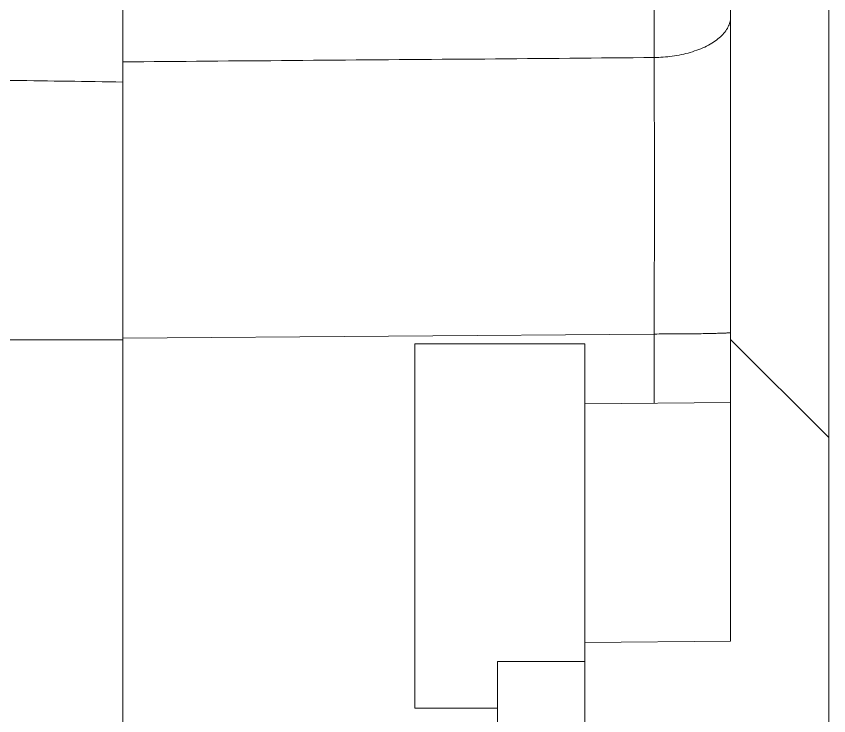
# Model space of a CAD drawing. Header units: inches. Extents: x 0 to 40, y 35.9 to 64.1.
# Drawn here: x 13.003 to 14.129, y 47.419 to 48.388 of the extents above; entities that cross this region are included whole.
import ezdxf

# ---------------------------------------------------------------- set-up
doc = ezdxf.new("R2010")
doc.units = ezdxf.units.IN
doc.header["$MEASUREMENT"] = 0
doc.layers.add('1', color=7, linetype='Continuous')
doc.layers.add('2', color=7, linetype='Continuous')

# ---------------------------------------------------------------- blocks, each defined once
blk = doc.blocks.new('block 231')
at = {"layer": '1', "color": 43, "lineweight": 18, "true_color": 0xccb266}
blk.add_lwpolyline([(13.1508, 47.9425), (13.1508, 48.325)], dxfattribs=at)
blk = doc.blocks.new('block 232')
at = {"layer": '1', "color": 143, "lineweight": 18, "true_color": 0x66b2cc}
blk.add_lwpolyline([(13.5557, 47.9344), (13.5557, 47.4296)], dxfattribs=at)
blk = doc.blocks.new('block 265')
at = {"layer": '1', "color": 43, "lineweight": 18, "true_color": 0xccb266}
blk.add_lwpolyline([(13.9932, 53.1251), (13.9932, 47.5223)], dxfattribs=at)
blk = doc.blocks.new('block 266')
at = {"layer": '1', "color": 43, "lineweight": 18, "true_color": 0xccb266}
blk.add_lwpolyline([(13.7913, 47.5205), (13.9932, 47.5223)], dxfattribs=at)
blk = doc.blocks.new('block 267')
at = {"layer": '1', "color": 43, "lineweight": 18, "true_color": 0xccb266}
blk.add_lwpolyline([(13.7913, 47.5205), (13.7913, 47.2182)], dxfattribs=at)
blk = doc.blocks.new('block 275')
at = {"layer": '1', "color": 43, "lineweight": 18, "true_color": 0xccb266}
blk.add_lwpolyline([(14.1291, 49.5955), (14.1291, 47.3076)], dxfattribs=at)
blk = doc.blocks.new('block 309')
at = {"layer": '1', "color": 143, "lineweight": 18, "true_color": 0x66b2cc}
blk.add_lwpolyline([(13.5557, 47.4296), (13.6702, 47.4296)], dxfattribs=at)
blk = doc.blocks.new('block 310')
at = {"layer": '1', "color": 143, "lineweight": 18, "true_color": 0x66b2cc}
blk.add_lwpolyline([(13.7913, 47.9344), (13.5557, 47.9344)], dxfattribs=at)
blk = doc.blocks.new('block 312')
at = {"layer": '1', "color": 43, "lineweight": 18, "true_color": 0xccb266}
blk.add_lwpolyline([(13.9932, 47.8532), (13.7913, 47.8515)], dxfattribs=at)
blk = doc.blocks.new('block 327')
at = {"layer": '1', "color": 143, "lineweight": 18, "true_color": 0x66b2cc}
blk.add_lwpolyline([(13.6702, 47.4942), (13.6702, 47.3932)], dxfattribs=at)
blk = doc.blocks.new('block 328')
at = {"layer": '1', "color": 143, "lineweight": 18, "true_color": 0x66b2cc}
blk.add_lwpolyline([(13.7913, 47.4942), (13.6702, 47.4942)], dxfattribs=at)
blk = doc.blocks.new('block 329')
at = {"layer": '1', "color": 143, "lineweight": 18, "true_color": 0x66b2cc}
blk.add_lwpolyline([(13.7913, 47.4942), (13.7913, 47.2249)], dxfattribs=at)
blk = doc.blocks.new('block 377')
at = {"layer": '1', "color": 143, "lineweight": 18, "true_color": 0x66b2cc}
blk.add_lwpolyline([(13.7913, 47.9344), (13.7913, 47.5205)], dxfattribs=at)
blk = doc.blocks.new('block 382')
at = {"layer": '1', "color": 43, "lineweight": 18, "true_color": 0xccb266}
blk.add_lwpolyline([(13.1508, 47.9425), (13.1508, 47.2584)], dxfattribs=at)
blk = doc.blocks.new('block 398')
at = {"layer": '1', "color": 43, "lineweight": 18, "true_color": 0xccb266}
blk.add_lwpolyline([(13.8874, 48.3312), (13.8874, 48.5221)], dxfattribs=at)
blk = doc.blocks.new('block 400')
at = {"layer": '1', "color": 43, "lineweight": 18, "true_color": 0xccb266}
blk.add_lwpolyline([(13.8874, 47.948), (13.1508, 47.9425)], dxfattribs=at)
blk = doc.blocks.new('block 419')
at = {"layer": '1', "color": 43, "lineweight": 18, "true_color": 0xccb266}
blk.add_lwpolyline([(13.1508, 48.5807), (13.1508, 48.325)], dxfattribs=at)
blk = doc.blocks.new('block 452')
at = {"layer": '1', "color": 43, "lineweight": 18, "true_color": 0xccb266}
blk.add_lwpolyline([(13.8874, 47.948), (13.8874, 47.8523)], dxfattribs=at)
blk = doc.blocks.new('block 669')
at = {"layer": '1', "color": 43, "lineweight": 18, "true_color": 0xccb266}
blk.add_open_spline([(13.9932, 47.9501), (13.9932, 47.95), (13.993, 47.95), (13.993, 47.95), (13.993, 47.95), (13.9928, 47.9499), (13.9928, 47.9499), (13.9928, 47.9499), (13.9924, 47.9499), (13.9924, 47.9499), (13.9924, 47.9499), (13.9919, 47.9498), (13.9919, 47.9498), (13.9919, 47.9498), (13.9913, 47.9497), (13.9913, 47.9497), (13.9913, 47.9497), (13.9906, 47.9497), (13.9906, 47.9497), (13.9906, 47.9497), (13.9899, 47.9496), (13.9899, 47.9496), (13.9899, 47.9496), (13.989, 47.9496), (13.989, 47.9496), (13.989, 47.9496), (13.988, 47.9495), (13.988, 47.9495), (13.988, 47.9495), (13.9869, 47.9494), (13.9869, 47.9494), (13.9869, 47.9494), (13.9858, 47.9494), (13.9858, 47.9494), (13.9858, 47.9494), (13.9845, 47.9493), (13.9845, 47.9493), (13.9845, 47.9493), (13.9831, 47.9493), (13.9831, 47.9493), (13.9831, 47.9493), (13.9817, 47.9492), (13.9817, 47.9492), (13.9817, 47.9492), (13.9801, 47.9491), (13.9801, 47.9491), (13.9801, 47.9491), (13.9785, 47.9491), (13.9785, 47.9491), (13.9785, 47.9491), (13.9768, 47.949), (13.9768, 47.949), (13.9768, 47.949), (13.975, 47.949), (13.975, 47.949), (13.975, 47.949), (13.9731, 47.9489), (13.9731, 47.9489), (13.9731, 47.9489), (13.9711, 47.9489), (13.9711, 47.9489), (13.9711, 47.9489), (13.9691, 47.9488), (13.9691, 47.9488), (13.9691, 47.9488), (13.9669, 47.9488), (13.9669, 47.9488), (13.9669, 47.9488), (13.9647, 47.9487), (13.9647, 47.9487), (13.9647, 47.9487), (13.9624, 47.9487), (13.9624, 47.9487), (13.9624, 47.9487), (13.96, 47.9486), (13.96, 47.9486), (13.96, 47.9486), (13.9576, 47.9486), (13.9576, 47.9486), (13.9576, 47.9486), (13.955, 47.9486), (13.955, 47.9486), (13.955, 47.9486), (13.9524, 47.9485), (13.9524, 47.9485), (13.9524, 47.9485), (13.9498, 47.9485), (13.9498, 47.9485), (13.9498, 47.9485), (13.9471, 47.9484), (13.9471, 47.9484), (13.9471, 47.9484), (13.9443, 47.9484), (13.9443, 47.9484), (13.9443, 47.9484), (13.9414, 47.9484), (13.9414, 47.9484), (13.9414, 47.9484), (13.9385, 47.9483), (13.9385, 47.9483), (13.9385, 47.9483), (13.9356, 47.9483), (13.9356, 47.9483), (13.9356, 47.9483), (13.9326, 47.9483), (13.9326, 47.9483), (13.9326, 47.9483), (13.9296, 47.9483), (13.9296, 47.9483), (13.9296, 47.9483), (13.9265, 47.9482), (13.9265, 47.9482), (13.9265, 47.9482), (13.9234, 47.9482), (13.9234, 47.9482), (13.9234, 47.9482), (13.9202, 47.9482), (13.9202, 47.9482), (13.9202, 47.9482), (13.917, 47.9481), (13.917, 47.9481), (13.917, 47.9481), (13.9138, 47.9481), (13.9138, 47.9481), (13.9138, 47.9481), (13.9106, 47.9481), (13.9106, 47.9481), (13.9106, 47.9481), (13.9073, 47.9481), (13.9073, 47.9481), (13.9073, 47.9481), (13.904, 47.9481), (13.904, 47.9481), (13.904, 47.9481), (13.9007, 47.9481), (13.9007, 47.9481), (13.9007, 47.9481), (13.8974, 47.9481), (13.8974, 47.9481), (13.8974, 47.9481), (13.8941, 47.9481), (13.8941, 47.9481), (13.8941, 47.9481), (13.8907, 47.948), (13.8907, 47.948), (13.8907, 47.948), (13.8874, 47.948), (13.8874, 47.948)], degree=3, knots=[0, 0, 0, 0, 1, 1, 1, 2, 2, 2, 3, 3, 3, 4, 4, 4, 5, 5, 5, 6, 6, 6, 7, 7, 7, 8, 8, 8, 9, 9, 9, 10, 10, 10, 11, 11, 11, 12, 12, 12, 13, 13, 13, 14, 14, 14, 15, 15, 15, 16, 16, 16, 17, 17, 17, 18, 18, 18, 19, 19, 19, 20, 20, 20, 21, 21, 21, 22, 22, 22, 23, 23, 23, 24, 24, 24, 25, 25, 25, 26, 26, 26, 27, 27, 27, 28, 28, 28, 29, 29, 29, 30, 30, 30, 31, 31, 31, 32, 32, 32, 33, 33, 33, 34, 34, 34, 35, 35, 35, 36, 36, 36, 37, 37, 37, 38, 38, 38, 39, 39, 39, 40, 40, 40, 41, 41, 41, 42, 42, 42, 43, 43, 43, 44, 44, 44, 45, 45, 45, 46, 46, 46, 47, 47, 47, 48, 48, 48, 49, 49, 49, 49], dxfattribs=at)
blk = doc.blocks.new('block 678')
at = {"layer": '1', "color": 43, "lineweight": 18, "true_color": 0xccb266}
blk.add_lwpolyline([(13.8874, 48.3312), (13.8904, 48.3312), (13.8935, 48.3313), (13.8966, 48.3315), (13.8997, 48.3317), (13.9028, 48.332), (13.906, 48.3323), (13.9091, 48.3326), (13.9123, 48.333), (13.9155, 48.3335), (13.9187, 48.334), (13.9218, 48.3346), (13.925, 48.3352), (13.9281, 48.3359), (13.9312, 48.3367), (13.9343, 48.3374), (13.9373, 48.3383), (13.9403, 48.3392), (13.9433, 48.3402), (13.9462, 48.3412), (13.949, 48.3423), (13.9518, 48.3434), (13.9545, 48.3445), (13.9572, 48.3457), (13.9598, 48.347), (13.9623, 48.3483), (13.9647, 48.3496), (13.9671, 48.351), (13.9693, 48.3524), (13.9715, 48.3539), (13.9736, 48.3554), (13.9755, 48.3569), (13.9774, 48.3585), (13.9792, 48.36), (13.9808, 48.3616), (13.9824, 48.3632), (13.9838, 48.3649), (13.9852, 48.3665), (13.9864, 48.3682), (13.9875, 48.3698), (13.9886, 48.3715), (13.9895, 48.3732), (13.9903, 48.3749), (13.991, 48.3765), (13.9916, 48.3782), (13.9921, 48.3799), (13.9925, 48.3815), (13.9928, 48.3831), (13.9931, 48.3848), (13.9932, 48.3864), (13.9932, 48.388)], dxfattribs=at)
blk = doc.blocks.new('block 680')
at = {"layer": '1', "color": 43, "lineweight": 18, "true_color": 0xccb266}
blk.add_lwpolyline([(13.8874, 47.948), (13.8874, 47.9561), (13.8874, 47.9642), (13.8874, 47.9723), (13.8874, 47.9803), (13.8874, 47.9884), (13.8874, 47.9965), (13.8874, 48.0045), (13.8874, 48.0125), (13.8874, 48.0206), (13.8874, 48.0286), (13.8874, 48.0366), (13.8874, 48.0446), (13.8875, 48.0526), (13.8875, 48.0606), (13.8875, 48.0685), (13.8875, 48.0764), (13.8875, 48.0844), (13.8875, 48.0923), (13.8875, 48.1002), (13.8875, 48.1081), (13.8875, 48.1159), (13.8875, 48.1237), (13.8875, 48.1316), (13.8875, 48.1394), (13.8875, 48.1471), (13.8875, 48.1549), (13.8875, 48.1626), (13.8875, 48.1703), (13.8875, 48.1779), (13.8875, 48.1856), (13.8875, 48.1932), (13.8875, 48.2007), (13.8875, 48.2083), (13.8875, 48.2158), (13.8875, 48.2233), (13.8875, 48.2308), (13.8875, 48.2382), (13.8874, 48.2456), (13.8874, 48.2529), (13.8874, 48.2602), (13.8874, 48.2675), (13.8874, 48.2747), (13.8874, 48.2819), (13.8874, 48.289), (13.8874, 48.2961), (13.8874, 48.3031), (13.8874, 48.3102), (13.8874, 48.3172), (13.8874, 48.3242), (13.8874, 48.3312)], dxfattribs=at)
blk = doc.blocks.new('block 681')
at = {"layer": '1', "color": 43, "lineweight": 18, "true_color": 0xccb266}
blk.add_lwpolyline([(13.1508, 48.325), (13.1654, 48.3252), (13.18, 48.3253), (13.1946, 48.3255), (13.2093, 48.3256), (13.2239, 48.3257), (13.2386, 48.3258), (13.2532, 48.326), (13.2679, 48.3261), (13.2826, 48.3262), (13.2973, 48.3264), (13.312, 48.3265), (13.3267, 48.3266), (13.3414, 48.3267), (13.3562, 48.3268), (13.3709, 48.327), (13.3857, 48.3271), (13.4005, 48.3272), (13.4152, 48.3273), (13.43, 48.3275), (13.4448, 48.3276), (13.4596, 48.3277), (13.4745, 48.3278), (13.4893, 48.3279), (13.5042, 48.328), (13.5191, 48.3281), (13.534, 48.3282), (13.5488, 48.3284), (13.5637, 48.3285), (13.5785, 48.3286), (13.5934, 48.3287), (13.6082, 48.3288), (13.623, 48.3289), (13.6378, 48.329), (13.6526, 48.3291), (13.6674, 48.3293), (13.6821, 48.3294), (13.6969, 48.3295), (13.7116, 48.3296), (13.7263, 48.3298), (13.741, 48.3299), (13.7557, 48.33), (13.7704, 48.3301), (13.7851, 48.3303), (13.7997, 48.3304), (13.8144, 48.3305), (13.829, 48.3307), (13.8436, 48.3308), (13.8582, 48.3309), (13.8728, 48.331), (13.8874, 48.3312)], dxfattribs=at)
blk = doc.blocks.new('block 721')
at = {"layer": '1', "lineweight": 0}
blk.add_lwpolyline([(14.1291, 47.8047), (13.9932, 47.9405)], dxfattribs=at)
blk.add_open_spline([(14.1291, 47.3076), (14.1291, 47.3076), (14.008, 47.3076), (14.008, 47.3076), (14.008, 47.3076), (14.008, 47.4086), (14.008, 47.4086), (14.008, 47.4086), (13.8733, 47.4086), (13.8733, 47.4086), (13.8733, 47.4086), (13.8733, 47.1509), (13.8733, 47.1509), (13.8733, 47.1509), (13.7375, 47.1509), (13.7375, 47.1509), (13.7375, 47.1509), (13.7375, 47.2182), (13.7375, 47.2182), (13.7375, 47.2182), (13.7913, 47.2182), (13.7913, 47.2182), (13.7913, 47.2182), (13.7913, 47.5205), (13.7913, 47.5205), (13.7913, 47.5205), (13.9932, 47.5223), (13.9932, 47.5223), (13.9932, 47.5223), (13.9932, 53.1251), (13.9932, 53.1251), (13.9932, 53.1839), (13.9462, 53.232), (13.8873, 53.2336), (13.8873, 53.2336), (13.6943, 53.2386), (13.6943, 53.2386), (13.6943, 53.2386), (13.6943, 53.3089), (13.6943, 53.3089), (13.6943, 53.3089), (13.8431, 53.3104), (13.8431, 53.3104), (13.8431, 53.3104), (13.8431, 53.4034), (13.8431, 53.4034), (13.8431, 53.4034), (13.6943, 53.4034), (13.6943, 53.4034), (13.6943, 53.4034), (13.6943, 53.4561), (13.6943, 53.4561), (13.6943, 53.4561), (13.9111, 53.4504), (13.9111, 53.4504), (14.0324, 53.4472), (14.1291, 53.3481), (14.1291, 53.2267), (14.1291, 53.2267), (14.1291, 52.0187), (14.1291, 52.0187), (14.1291, 52.0187), (14.0955, 52.0187), (14.0955, 52.0187), (14.0955, 52.0187), (14.0955, 49.5955), (14.0955, 49.5955), (14.0955, 49.5955), (14.1291, 49.5955), (14.1291, 49.5955), (14.1291, 49.5955), (14.1291, 47.3076), (14.1291, 47.3076), (14.1291, 47.3076), (14.1291, 47.3076), (14.1291, 47.3076)], degree=3, knots=[0, 0, 0, 0, 1, 1, 1, 2, 2, 2, 3, 3, 3, 4, 4, 4, 5, 5, 5, 6, 6, 6, 7, 7, 7, 8, 8, 8, 9, 9, 9, 10, 10, 10, 11, 11, 11, 12, 12, 12, 13, 13, 13, 14, 14, 14, 15, 15, 15, 16, 16, 16, 17, 17, 17, 18, 18, 18, 19, 19, 19, 20, 20, 20, 21, 21, 21, 22, 22, 22, 23, 23, 23, 24, 24, 24, 25, 25, 25, 25], dxfattribs=at)
blk = doc.blocks.new('block 723')
at = {"layer": '1', "lineweight": 0}
blk.add_open_spline([(13.024, 43.8693), (13.024, 43.8326), (13.0534, 43.8026), (13.0901, 43.802), (13.0901, 43.802), (13.7105, 43.7912), (13.7105, 43.7912), (13.7105, 43.7912), (13.7105, 43.6777), (13.7105, 43.6777), (13.7105, 43.6777), (13.6702, 43.6777), (13.6702, 43.6777), (13.6702, 43.6777), (13.6702, 43.6307), (13.6702, 43.6307), (13.6702, 43.6307), (13.7105, 43.6307), (13.7105, 43.6307), (13.7105, 43.6307), (13.7105, 42.9381), (13.7105, 42.9381), (13.7105, 42.9381), (13.8115, 42.9381), (13.8115, 42.9381), (13.8115, 42.9381), (13.8115, 43.6449), (13.8115, 43.6449), (13.8115, 43.6449), (13.7913, 43.6449), (13.7913, 43.6449), (13.7913, 43.6449), (13.7913, 43.8344), (13.7913, 43.8344), (13.7913, 43.8344), (13.7307, 43.8344), (13.7307, 43.8344), (13.7307, 43.8344), (13.7307, 44.0533), (13.7307, 44.0533), (13.7307, 44.0533), (13.1384, 44.0533), (13.1384, 44.0533), (13.1384, 44.0533), (13.1384, 47.0061), (13.1384, 47.0061), (13.1384, 47.0061), (13.7307, 47.0061), (13.7307, 47.0061), (13.7307, 47.0061), (13.7307, 47.2249), (13.7307, 47.2249), (13.7307, 47.2249), (13.7913, 47.2249), (13.7913, 47.2249), (13.7913, 47.2249), (13.7913, 47.4942), (13.7913, 47.4942), (13.7913, 47.4942), (13.6702, 47.4942), (13.6702, 47.4942), (13.6702, 47.4942), (13.6702, 47.3932), (13.6702, 47.3932), (13.6702, 47.3932), (13.7105, 47.3932), (13.7105, 47.3932), (13.7105, 47.3932), (13.7105, 47.2682), (13.7105, 47.2682), (13.7105, 47.2682), (13.0901, 47.2574), (13.0901, 47.2574), (13.0534, 47.2568), (13.024, 47.2268), (13.024, 47.1901), (13.024, 47.1901), (13.024, 43.8693), (13.024, 43.8693), (13.024, 43.8693), (13.024, 43.8693), (13.024, 43.8693)], degree=3, knots=[0, 0, 0, 0, 1, 1, 1, 2, 2, 2, 3, 3, 3, 4, 4, 4, 5, 5, 5, 6, 6, 6, 7, 7, 7, 8, 8, 8, 9, 9, 9, 10, 10, 10, 11, 11, 11, 12, 12, 12, 13, 13, 13, 14, 14, 14, 15, 15, 15, 16, 16, 16, 17, 17, 17, 18, 18, 18, 19, 19, 19, 20, 20, 20, 21, 21, 21, 22, 22, 22, 23, 23, 23, 24, 24, 24, 25, 25, 25, 26, 26, 26, 27, 27, 27, 27], dxfattribs=at)
blk = doc.blocks.new('block 1425')
at = {"layer": '2', "color": 7, "lineweight": 18, "true_color": 0xffffff}
blk.add_lwpolyline([(12.6766, 48.3037), (12.6861, 48.3036), (12.6956, 48.3035), (12.705, 48.3033), (12.7145, 48.3032), (12.724, 48.3031), (12.7335, 48.303), (12.743, 48.3028), (12.7525, 48.3027), (12.7619, 48.3025), (12.7714, 48.3024), (12.7809, 48.3023), (12.7904, 48.3022), (12.7999, 48.302), (12.8094, 48.3019), (12.8189, 48.3018), (12.8283, 48.3017), (12.8378, 48.3015), (12.8473, 48.3014), (12.8568, 48.3013), (12.8663, 48.3011), (12.8758, 48.301), (12.8852, 48.3009), (12.8947, 48.3008), (12.9042, 48.3006), (12.9137, 48.3005), (12.9232, 48.3003), (12.9326, 48.3002), (12.9421, 48.3001), (12.9516, 48.3), (12.9611, 48.2998), (12.9706, 48.2997), (12.9801, 48.2996), (12.9896, 48.2994), (12.999, 48.2993), (13.0085, 48.2992), (13.018, 48.2991), (13.0275, 48.2989), (13.037, 48.2988), (13.0465, 48.2987), (13.0559, 48.2986), (13.0654, 48.2984), (13.0749, 48.2983), (13.0844, 48.2982), (13.0939, 48.298), (13.1034, 48.2979), (13.1128, 48.2978), (13.1223, 48.2976), (13.1318, 48.2975), (13.1413, 48.2974), (13.1508, 48.2972)], dxfattribs=at)
blk = doc.blocks.new('block 1528')
at = {"layer": '2', "color": 7, "lineweight": 18, "true_color": 0xffffff}
blk.add_lwpolyline([(13.1508, 47.94), (13.1347, 47.94), (13.1185, 47.94), (13.1024, 47.94), (13.0863, 47.94), (13.0702, 47.94), (13.0541, 47.94), (13.038, 47.9401), (13.0219, 47.9401), (13.0058, 47.9401), (12.9896, 47.9401), (12.9735, 47.9401), (12.9574, 47.9401), (12.9413, 47.9401), (12.9252, 47.9401), (12.9091, 47.9401), (12.893, 47.9401), (12.8769, 47.9401), (12.8607, 47.9401), (12.8446, 47.9402), (12.8285, 47.9402), (12.8124, 47.9402), (12.7963, 47.9402), (12.7802, 47.9402), (12.764, 47.9402), (12.7479, 47.9402), (12.7318, 47.9402), (12.7157, 47.9402), (12.6996, 47.9402), (12.6835, 47.9402), (12.6674, 47.9402), (12.6513, 47.9402), (12.6351, 47.9403), (12.619, 47.9403), (12.6029, 47.9403), (12.5868, 47.9403), (12.5707, 47.9403), (12.5546, 47.9403), (12.5385, 47.9403), (12.5224, 47.9403), (12.5062, 47.9403), (12.4901, 47.9403), (12.474, 47.9403), (12.4579, 47.9403), (12.4418, 47.9404), (12.4257, 47.9404), (12.4096, 47.9404), (12.3934, 47.9404), (12.3773, 47.9404), (12.3612, 47.9404), (12.3451, 47.9404)], dxfattribs=at)

msp = doc.modelspace()

# ---------------------------------------------------------------- block references
at = {"layer": '1'}
for name in ['block 721', 'block 265', 'block 275', 'block 419', 'block 398', 'block 678', 'block 681', 'block 680', 'block 231', 'block 400', 'block 669', 'block 452', 'block 382', 'block 232', 'block 310', 'block 377', 'block 312', 'block 266', 'block 267', 'block 723', 'block 327', 'block 328', 'block 329', 'block 309']:
    msp.add_blockref(name, (0, 0), dxfattribs=at)
at = {"layer": '2'}
for name in ['block 1425', 'block 1528']:
    msp.add_blockref(name, (0, 0), dxfattribs=at)

doc.saveas('drawing.dxf')
